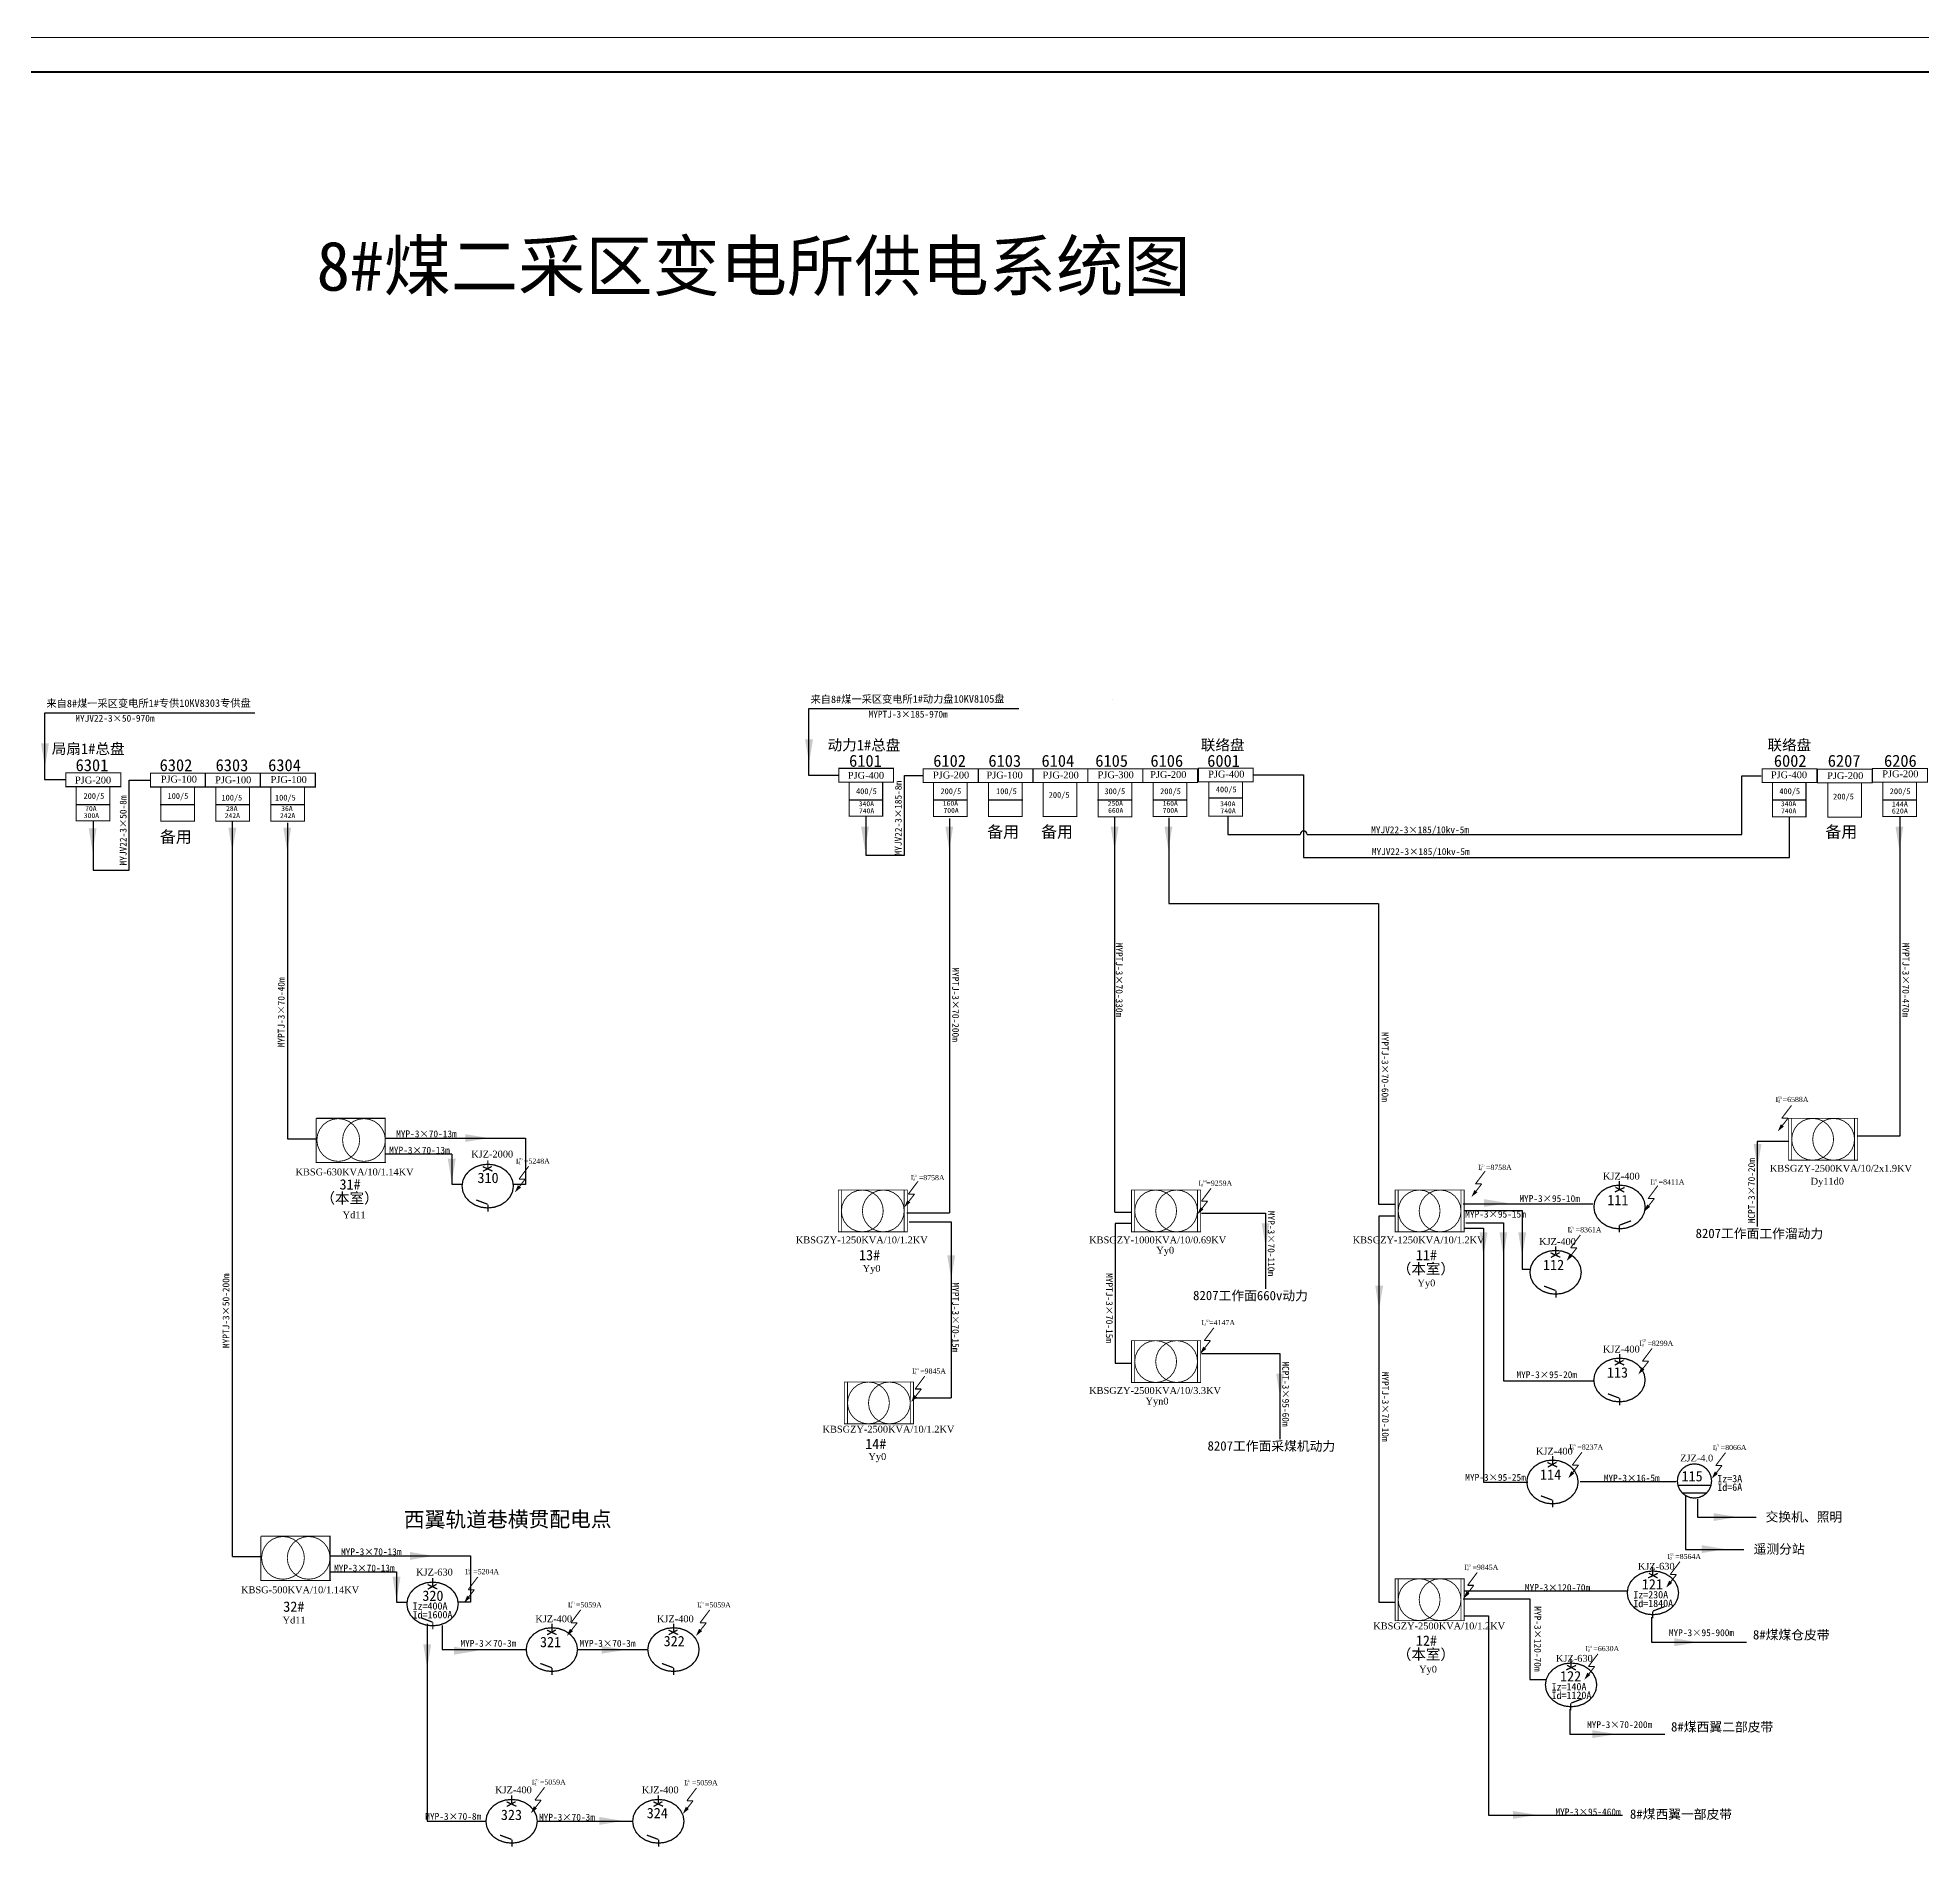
# Model space of a CAD drawing. Header units: millimetres. Extents: x 7398 to 12295, y -1725 to 5722.
# Drawn here: x 9822 to 11206, y -1018 to 311 of the extents above; entities that cross this region are included whole.
import ezdxf

# ---------------------------------------------------------------- set-up
doc = ezdxf.new("R2010")
doc.units = ezdxf.units.MM
doc.linetypes.add('ACAD_ISO03W100', pattern=[30, 12, -18])
doc.layers.add('机电设备', color=7, linetype='Continuous', lineweight=0)
doc.styles.get("Standard").update_dxf_attribs({"font": 'arial.ttf'})
doc.styles.add('Times New Roman', font='times.ttf')
doc.styles.add('宋体', font='')
doc.styles.get('宋体').set_extended_font_data('宋体')

# ---------------------------------------------------------------- blocks, each defined once
blk = doc.blocks.new('lr_block_317')
at = {"layer": '机电设备', "color": 7, "const_width": 0.0003}
for points in [[(0.49764, 0.11181), (0.51364, 0.11181), (0.51364, 0.10781), (0.49764, 0.10781), (0.49764, 0.11181)], [(0.50064, 0.10781), (0.50064, 0.09781), (0.51047, 0.09781), (0.51047, 0.10781)]]:
    blk.add_lwpolyline(points, dxfattribs=at)
blk = doc.blocks.new('lr_block_315')
at = {"layer": '机电设备', "color": 7, "const_width": 0.0003}
for points in [[(0.48156, 0.11181), (0.49756, 0.11181), (0.49756, 0.10781), (0.48156, 0.10781), (0.48156, 0.11181)], [(0.48457, 0.10781), (0.48457, 0.09781), (0.4944, 0.09781), (0.4944, 0.10781)]]:
    blk.add_lwpolyline(points, dxfattribs=at)
blk = doc.blocks.new('lr_block_313')
at = {"layer": '机电设备', "color": 7, "const_width": 0.0003}
for points in [[(0.46549, 0.11181), (0.48149, 0.11181), (0.48149, 0.10781), (0.46549, 0.10781), (0.46549, 0.11181)], [(0.4685, 0.10781), (0.4685, 0.09781), (0.47832, 0.09781), (0.47832, 0.10781)]]:
    blk.add_lwpolyline(points, dxfattribs=at)
blk = doc.blocks.new('lr_block_311')
at = {"layer": '机电设备', "color": 7, "const_width": 0.0003}
for points in [[(0.44079, 0.11191), (0.45679, 0.11191), (0.45679, 0.10791), (0.44079, 0.10791), (0.44079, 0.11191)], [(0.44379, 0.10791), (0.44379, 0.09791), (0.45362, 0.09791), (0.45362, 0.10791)]]:
    blk.add_lwpolyline(points, dxfattribs=at)
blk = doc.blocks.new('lr_block_499')
at = {"layer": '机电设备', "color": 7, "const_width": 0.0003}
for points in [[(0.71394, 0.11181), (0.72994, 0.11181), (0.72994, 0.10781), (0.71394, 0.10781), (0.71394, 0.11181)], [(0.71694, 0.10781), (0.71694, 0.09781), (0.72677, 0.09781), (0.72677, 0.10781)]]:
    blk.add_lwpolyline(points, dxfattribs=at)
blk = doc.blocks.new('lr_block_495')
at = {"layer": '机电设备', "color": 7, "const_width": 0.0003}
for points in [[(0.95563, 0.11168), (0.97163, 0.11168), (0.97163, 0.10768), (0.95563, 0.10768), (0.95563, 0.11168)], [(0.95864, 0.10768), (0.95864, 0.09768), (0.96846, 0.09768), (0.96846, 0.10768)]]:
    blk.add_lwpolyline(points, dxfattribs=at)
blk = doc.blocks.new('lr_block_293')
at = {"layer": '机电设备', "color": 7, "const_width": 0.0003}
for points in [[(0.97174, 0.11187), (0.98774, 0.11187), (0.98774, 0.10787), (0.97174, 0.10787), (0.97174, 0.11187)], [(0.97474, 0.10787), (0.97474, 0.09787), (0.98457, 0.09787), (0.98457, 0.10787)]]:
    blk.add_lwpolyline(points, dxfattribs=at)
blk = doc.blocks.new('lr_block_289')
at = {"layer": '机电设备', "color": 7, "const_width": 0.0003}
for points in [[(0.89104, 0.11174), (0.90704, 0.11174), (0.90704, 0.10774), (0.89104, 0.10774), (0.89104, 0.11174)], [(0.89405, 0.10774), (0.89405, 0.09774), (0.90387, 0.09774), (0.90387, 0.10774)]]:
    blk.add_lwpolyline(points, dxfattribs=at)
blk = doc.blocks.new('lr_block_287')
at = {"layer": '机电设备', "color": 7, "const_width": 0.0003}
for points in [[(0.85817, 0.11197), (0.87417, 0.11197), (0.87417, 0.10797), (0.85817, 0.10797), (0.85817, 0.11197)], [(0.86117, 0.10797), (0.86117, 0.09797), (0.871, 0.09797), (0.871, 0.10797)]]:
    blk.add_lwpolyline(points, dxfattribs=at)
blk = doc.blocks.new('lr_block_285')
at = {"layer": '机电设备', "color": 7, "const_width": 0.0003}
for points in [[(0.74602, 0.11181), (0.76202, 0.11181), (0.76202, 0.10781), (0.74602, 0.10781), (0.74602, 0.11181)], [(0.74902, 0.10781), (0.74902, 0.09781), (0.75885, 0.09781), (0.75885, 0.10781)]]:
    blk.add_lwpolyline(points, dxfattribs=at)
blk = doc.blocks.new('lr_block_283')
at = {"layer": '机电设备', "color": 7, "const_width": 0.0003}
for points in [[(0.73001, 0.11178), (0.74601, 0.11178), (0.74601, 0.10778), (0.73001, 0.10778), (0.73001, 0.11178)], [(0.73301, 0.10778), (0.73301, 0.09778), (0.74284, 0.09778), (0.74284, 0.10778)]]:
    blk.add_lwpolyline(points, dxfattribs=at)
blk = doc.blocks.new('lr_block_281')
at = {"layer": '机电设备', "color": 7, "const_width": 0.0003}
for points in [[(0.69799, 0.11181), (0.71399, 0.11181), (0.71399, 0.10781), (0.69799, 0.10781), (0.69799, 0.11181)], [(0.701, 0.10781), (0.701, 0.09781), (0.71083, 0.09781), (0.71083, 0.10781)]]:
    blk.add_lwpolyline(points, dxfattribs=at)
blk = doc.blocks.new('lr_block_279')
at = {"layer": '机电设备', "color": 7, "const_width": 0.0003}
for points in [[(0.68192, 0.11181), (0.69792, 0.11181), (0.69792, 0.10781), (0.68192, 0.10781), (0.68192, 0.11181)], [(0.68493, 0.10781), (0.68493, 0.09781), (0.69475, 0.09781), (0.69475, 0.10781)]]:
    blk.add_lwpolyline(points, dxfattribs=at)
blk = doc.blocks.new('lr_block_277')
at = {"layer": '机电设备', "color": 7, "const_width": 0.0003}
for points in [[(0.65722, 0.11191), (0.67322, 0.11191), (0.67322, 0.10791), (0.65722, 0.10791), (0.65722, 0.11191)], [(0.66022, 0.10791), (0.66022, 0.09791), (0.67005, 0.09791), (0.67005, 0.10791)]]:
    blk.add_lwpolyline(points, dxfattribs=at)
blk = doc.blocks.new('lr_block_405')
at = {"layer": '机电设备', "color": 7, "const_width": 0.00025}
for points in [[(0.59083, 0.05987), (0.59061, 0.06149), (0.58999, 0.06299), (0.589, 0.06429), (0.5877, 0.06528), (0.58619, 0.06591), (0.58458, 0.06612), (0.58296, 0.06591), (0.58145, 0.06528), (0.58016, 0.06429), (0.57916, 0.06299), (0.57854, 0.06149), (0.57833, 0.05987), (0.57854, 0.05825), (0.57916, 0.05674), (0.58016, 0.05545), (0.58145, 0.05446), (0.58296, 0.05383), (0.58458, 0.05362), (0.58619, 0.05383), (0.5877, 0.05446), (0.589, 0.05545), (0.58999, 0.05674), (0.59061, 0.05825), (0.59083, 0.05987)], [(0.59083, 0.05237), (0.59061, 0.05399), (0.58999, 0.05549), (0.589, 0.05679), (0.5877, 0.05778), (0.58619, 0.05841), (0.58458, 0.05862), (0.58296, 0.05841), (0.58145, 0.05778), (0.58016, 0.05679), (0.57916, 0.05549), (0.57854, 0.05399), (0.57833, 0.05237), (0.57854, 0.05075), (0.57916, 0.04924), (0.58016, 0.04795), (0.58145, 0.04696), (0.58296, 0.04633), (0.58458, 0.04612), (0.58619, 0.04633), (0.5877, 0.04696), (0.589, 0.04795), (0.58999, 0.04924), (0.59061, 0.05075), (0.59083, 0.05237)]]:
    blk.add_lwpolyline(points, dxfattribs=at)
blk = doc.blocks.new('lr_block_421')
at = {"layer": '机电设备', "color": 7, "const_width": 0.000375}
for points in [[(0.62925, 0.03911), (0.62899, 0.04076), (0.62824, 0.04231), (0.62705, 0.04363), (0.6255, 0.04464), (0.62369, 0.04528), (0.62175, 0.0455), (0.61981, 0.04528), (0.618, 0.04464), (0.61645, 0.04363), (0.61525, 0.04231), (0.6145, 0.04076), (0.61425, 0.03911), (0.6145, 0.03746), (0.61525, 0.03592), (0.61645, 0.0346), (0.618, 0.03358), (0.61981, 0.03294), (0.62175, 0.03272), (0.62369, 0.03294), (0.6255, 0.03358), (0.62705, 0.0346), (0.62824, 0.03592), (0.62899, 0.03746), (0.62925, 0.03911)], [(0.6203, 0.0448), (0.62314, 0.04349)], [(0.62291, 0.04485), (0.62036, 0.04344)], [(0.62178, 0.04668), (0.62178, 0.04441)], [(0.61837, 0.03507), (0.62172, 0.03381)], [(0.62183, 0.03372), (0.62183, 0.03168)]]:
    blk.add_lwpolyline(points, dxfattribs=at)
blk = doc.blocks.new('lr_block_633')
at = {"layer": '机电设备', "true_color": 0xff0000}
blk.add_hatch(color=1, dxfattribs=at).paths.add_polyline_path([(0.74068, 0.04769), (0.74157, 0.04701), (0.7398, 0.04562)], flags=17)
at = {"layer": '机电设备', "color": 1, "true_color": 0xff0000, "const_width": 0.0003}
for points in [[(0.7428, 0.04945), (0.74008, 0.04597)], [(0.7438, 0.0532), (0.74098, 0.04945)], [(0.74098, 0.04945), (0.7428, 0.04945)]]:
    blk.add_lwpolyline(points, dxfattribs=at)
blk = doc.blocks.new('lr_block_423')
at = {"layer": '机电设备', "color": 7, "const_width": 0.000375}
for points in [[(0.67264, 0.03911), (0.67239, 0.04076), (0.67164, 0.04231), (0.67044, 0.04363), (0.66889, 0.04464), (0.66708, 0.04528), (0.66514, 0.0455), (0.6632, 0.04528), (0.66139, 0.04464), (0.65984, 0.04363), (0.65865, 0.04231), (0.6579, 0.04076), (0.65764, 0.03911), (0.6579, 0.03746), (0.65865, 0.03592), (0.65984, 0.0346), (0.66139, 0.03358), (0.6632, 0.03294), (0.66514, 0.03272), (0.66708, 0.03294), (0.66889, 0.03358), (0.67044, 0.0346), (0.67164, 0.03592), (0.67239, 0.03746), (0.67264, 0.03911)], [(0.66369, 0.0448), (0.66653, 0.04349)], [(0.66631, 0.04485), (0.66375, 0.04344)], [(0.66517, 0.04668), (0.66517, 0.04441)], [(0.66176, 0.03507), (0.66511, 0.03381)], [(0.66523, 0.03372), (0.66523, 0.03168)]]:
    blk.add_lwpolyline(points, dxfattribs=at)
blk = doc.blocks.new('lr_block_409')
at = {"layer": '机电设备', "color": 7, "const_width": 0.00025}
for points in [[(1.00265, 0.04477), (1.00265, 0.03254), (0.98248, 0.03254), (0.98248, 0.04477), (1.00265, 0.04477)], [(0.98248, 0.04477), (0.98248, 0.03254)], [(1.00265, 0.04477), (0.98248, 0.04477)], [(0.99562, 0.03866), (0.99541, 0.04024), (0.9948, 0.04171), (0.99383, 0.04298), (0.99256, 0.04395), (0.99109, 0.04456), (0.98951, 0.04477), (0.98792, 0.04456), (0.98645, 0.04395), (0.98518, 0.04298), (0.98421, 0.04171), (0.9836, 0.04024), (0.98339, 0.03866), (0.9836, 0.03707), (0.98421, 0.0356), (0.98518, 0.03433), (0.98645, 0.03336), (0.98792, 0.03275), (0.98951, 0.03254), (0.99109, 0.03275), (0.99256, 0.03336), (0.99383, 0.03433), (0.9948, 0.0356), (0.99541, 0.03707), (0.99562, 0.03866)], [(0.98339, 0.04477), (0.98339, 0.03254)], [(1.00174, 0.03866), (1.00153, 0.04024), (1.00092, 0.04171), (0.99994, 0.04298), (0.99868, 0.04395), (0.9972, 0.04456), (0.99562, 0.04477), (0.99404, 0.04456), (0.99256, 0.04395), (0.9913, 0.04298), (0.99032, 0.04171), (0.98971, 0.04024), (0.98951, 0.03866), (0.98971, 0.03707), (0.99032, 0.0356), (0.9913, 0.03433), (0.99256, 0.03336), (0.99404, 0.03275), (0.99562, 0.03254), (0.9972, 0.03275), (0.99868, 0.03336), (0.99994, 0.03433), (1.00092, 0.0356), (1.00153, 0.03707), (1.00174, 0.03866)], [(1.00174, 0.04477), (1.00174, 0.03254)], [(1.00265, 0.04477), (1.00265, 0.03254)], [(1.00265, 0.03254), (0.98248, 0.03254)]]:
    blk.add_lwpolyline(points, dxfattribs=at)
blk = doc.blocks.new('lr_block_453')
at = {"layer": '机电设备', "color": 7, "const_width": 0.000375}
for points in [[(0.87872, 0.01326), (0.87855, 0.01455), (0.87805, 0.01576), (0.87726, 0.01679), (0.87622, 0.01759), (0.87502, 0.01809), (0.87372, 0.01826), (0.87243, 0.01809), (0.87122, 0.01759), (0.87019, 0.01679), (0.86939, 0.01576), (0.86889, 0.01455), (0.86872, 0.01326), (0.86889, 0.01196), (0.86939, 0.01076), (0.87019, 0.00972), (0.87122, 0.00893), (0.87243, 0.00843), (0.87372, 0.00826), (0.87502, 0.00843), (0.87622, 0.00893), (0.87726, 0.00972), (0.87805, 0.01076), (0.87855, 0.01196), (0.87872, 0.01326)], [(0.86889, 0.01196), (0.87855, 0.01196)], [(0.87019, 0.00972), (0.87726, 0.00972)]]:
    blk.add_lwpolyline(points, dxfattribs=at)
blk = doc.blocks.new('lr_block_427')
at = {"layer": '机电设备', "color": 7, "const_width": 0.000375}
for points in [[(0.64771, 0.01705), (0.64771, 0.01478)], [(0.65518, 0.00948), (0.65492, 0.01113), (0.65417, 0.01267), (0.65298, 0.014), (0.65143, 0.01501), (0.64962, 0.01565), (0.64768, 0.01587), (0.64574, 0.01565), (0.64393, 0.01501), (0.64238, 0.014), (0.64118, 0.01267), (0.64043, 0.01113), (0.64018, 0.00948), (0.64043, 0.00783), (0.64118, 0.00628), (0.64238, 0.00496), (0.64393, 0.00395), (0.64574, 0.00331), (0.64768, 0.00309), (0.64962, 0.00331), (0.65143, 0.00395), (0.65298, 0.00496), (0.65417, 0.00628), (0.65492, 0.00783), (0.65518, 0.00948)], [(0.64623, 0.01516), (0.64907, 0.01386)], [(0.64884, 0.01521), (0.64629, 0.01381)], [(0.6443, 0.00544), (0.64765, 0.00418)], [(0.64776, 0.00408), (0.64776, 0.00205)]]:
    blk.add_lwpolyline(points, dxfattribs=at)
blk = doc.blocks.new('lr_block_425')
at = {"layer": '机电设备', "color": 7, "const_width": 0.000375}
for points in [[(0.60484, 0.01705), (0.60484, 0.01478)], [(0.61232, 0.00948), (0.61206, 0.01113), (0.61131, 0.01267), (0.61012, 0.014), (0.60857, 0.01501), (0.60676, 0.01565), (0.60482, 0.01587), (0.60288, 0.01565), (0.60107, 0.01501), (0.59951, 0.014), (0.59832, 0.01267), (0.59757, 0.01113), (0.59732, 0.00948), (0.59757, 0.00783), (0.59832, 0.00628), (0.59951, 0.00496), (0.60107, 0.00395), (0.60288, 0.00331), (0.60482, 0.00309), (0.60676, 0.00331), (0.60857, 0.00395), (0.61012, 0.00496), (0.61131, 0.00628), (0.61206, 0.00783), (0.61232, 0.00948)], [(0.60337, 0.01516), (0.60621, 0.01386)], [(0.60598, 0.01521), (0.60342, 0.01381)], [(0.60144, 0.00544), (0.60479, 0.00418)], [(0.6049, 0.00408), (0.6049, 0.00205)]]:
    blk.add_lwpolyline(points, dxfattribs=at)
blk = doc.blocks.new('lr_block_801')
at = {"layer": '机电设备', "true_color": 0xff0000}
blk.add_hatch(color=1, dxfattribs=at).paths.add_polyline_path([(-0.33389, 0.3298), (-0.333, 0.32912), (-0.33476, 0.32773)], flags=17)
at = {"layer": '机电设备', "color": 1, "true_color": 0xff0000, "const_width": 0.0003}
for points in [[(-0.33176, 0.33157), (-0.33449, 0.32808)], [(-0.33076, 0.33531), (-0.33359, 0.33157)], [(-0.33359, 0.33157), (-0.33176, 0.33157)]]:
    blk.add_lwpolyline(points, dxfattribs=at)

msp = doc.modelspace()

# ---------------------------------------------------------------- hatches: boundary and pattern name
for points in [[(9827.8, -224.8), (9824.9, -207.5), (9830.7, -207.5)], [(10388.9, -221.8), (10386, -204.4), (10391.8, -204.4)], [(9862.8, -287), (9859.9, -269.7), (9865.7, -269.7)], [(9965.4, -286.7), (9962.5, -269.3), (9968.3, -269.3)], [(10005.7, -286.7), (10002.8, -269.3), (10008.6, -269.3)], [(10430, -285.9), (10427.1, -268.5), (10432.9, -268.5)], [(10491.9, -285.9), (10489, -268.5), (10494.8, -268.5)], [(10613.3, -285.9), (10610.4, -268.5), (10616.2, -268.5)], [(10652.8, -285.9), (10649.9, -268.5), (10655.7, -268.5)], [(11189.6, -285.9), (11186.7, -268.5), (11192.5, -268.5)], [(10153.8, -497.3), (10136.4, -500.2), (10136.4, -494.4)], [(11085.4, -519), (11088.3, -501.6), (11082.5, -501.6)], [(10126.5, -529.9), (10123.6, -512.5), (10129.4, -512.5)], [(10901.9, -545), (10884.5, -542.1), (10884.5, -547.9)], [(10724.2, -577.1), (10727, -559.8), (10721.3, -559.8)], [(10884.2, -583.8), (10887.1, -566.5), (10881.3, -566.5)], [(10898.8, -583.8), (10901.7, -566.5), (10895.9, -566.5)], [(10912.6, -583.8), (10915.5, -566.5), (10909.7, -566.5)], [(10493.3, -600.8), (10496.2, -583.4), (10490.4, -583.4)], [(10807.5, -623.1), (10810.4, -605.7), (10804.7, -605.7)], [(10734.8, -687.6), (10737.7, -670.3), (10731.9, -670.3)], [(11070.7, -775.6), (11053.3, -772.8), (11053.3, -778.5)], [(10113.3, -804.2), (10095.9, -807.1), (10095.9, -801.3)], [(11061.8, -799.2), (11044.4, -796.3), (11044.4, -802.1)], [(10086, -836.8), (10083.1, -819.4), (10088.9, -819.4)], [(10108.5, -886.4), (10105.6, -869), (10111.4, -869)], [(10145.6, -873.8), (10128.2, -876.7), (10128.2, -870.9)], [(10253.9, -873.2), (10236.6, -876), (10236.6, -870.3)], [(11041.5, -867.6), (11024.2, -864.7), (11024.2, -870.5)], [(10981.4, -935.1), (10964.1, -932.2), (10964.1, -938)], [(10252.4, -998.8), (10235, -1001.7), (10235, -995.9)], [(10923.3, -994.4), (10905.9, -991.5), (10905.9, -997.3)]]:
    msp.add_hatch(color=256).paths.add_polyline_path(points, flags=17)

# ---------------------------------------------------------------- linework, layer by layer
at = {"linetype": 'Continuous', "lineweight": 20}
msp.add_line((9179.9, 310.9), (11594.1, 310.9), dxfattribs=at)
at = {"linetype": 'Continuous', "lineweight": 70}
msp.add_line((9242.8, 285.7), (11569, 285.7), dxfattribs=at)
at = {"linetype": 'Continuous'}
for p, q in [((10611.8, -175.5), (10611.8, -175.5)), ((10611.8, -175.5), (10611.8, -175.5)), ((9981.9, -185.2), (9827.4, -185.2)), ((9827.4, -185.2), (9827.4, -233.9)), ((10543, -182.1), (10388.5, -182.1)), ((10388.5, -182.1), (10388.5, -230.8)), ((9827.4, -233.9), (9843.2, -233.9)), ((10388.5, -230.8), (10410.2, -230.8)), ((10715.6, -230.6), (10752.1, -230.6)), ((10752.1, -230.6), (10752.1, -291.3)), ((11073.8, -274.3), (11073.8, -231.2)), ((11073.8, -231.2), (11084.5, -231.2)), ((11084.5, -231.2), (11088, -231.2)), ((10696.4, -261.1), (10696.4, -274.3)), ((11108.9, -291.3), (11108.9, -261.3)), ((9965.3, -265), (9965.3, -804.7)), ((10005.8, -265.8), (10005.9, -497.8)), ((10696.4, -274.3), (10749.6, -274.3)), ((10696.4, -274.3), (10749.6, -274.3)), ((10754.6, -274.3), (11073.8, -274.3)), ((10752.1, -291.3), (11108.9, -291.3))]:
    msp.add_line(p, q, dxfattribs=at)
for p, q in [((10418.2, -248.8), (10443, -248.8)), ((10480.1, -248.8), (10505, -248.8)), ((10520.9, -248.8), (10545.8, -248.8)), ((10600.6, -248.8), (10625.4, -248.8)), ((10641.5, -248.8), (10666.3, -248.8)), ((10682.4, -247.4), (10707.2, -247.4)), ((11096.2, -248.8), (11121, -248.8)), ((11177.2, -248.8), (11202.1, -248.8)), ((9850.8, -252.2), (9875.7, -252.2)), ((9912.5, -252.2), (9937.4, -252.2)), ((9953.4, -252.2), (9978.2, -252.2)), ((9993.9, -252.2), (10018.7, -252.2)), ((10807.1, -325.1), (10807.1, -427.5)), ((10807.1, -325.1), (10807.1, -546)), ((10005.9, -497.8), (10026.6, -497.8)), ((10077.3, -497.3), (10180.7, -497.3)), ((10180.7, -497.3), (10180.7, -531.3)), ((10077.3, -508.9), (10126.5, -508.9)), ((10126.5, -509), (10126.5, -531.2)), ((10126.5, -531.2), (10134.7, -531.2)), ((10180.7, -531.3), (10171.7, -531.3)), ((10819.2, -546), (10807.3, -546)), ((10869.3, -545.5), (10964.4, -545.5)), ((10870.4, -550.5), (10912.6, -550.5)), ((10912.6, -550.5), (10912.6, -593.5)), ((10807.3, -554.6), (10807.4, -838.5)), ((10819.2, -554.6), (10807.3, -554.6)), ((10807.4, -554.6), (10807.4, -838.5)), ((10869.7, -563.4), (10884.1, -563.4)), ((10871.1, -559.5), (10898.8, -559.5)), ((10884.1, -563.4), (10884.1, -750)), ((10898.8, -559.5), (10898.8, -675.5)), ((10912.6, -593.5), (10918, -593.5)), ((10898.8, -675.5), (10964.7, -675.5)), ((10884.1, -750), (10916.7, -750)), ((10955.2, -749.5), (11025.6, -749.5)), ((11032.5, -759.5), (11032.6, -799.4)), ((11041.4, -762.6), (11041.4, -775.8)), ((11041.4, -775.8), (11084.3, -775.8)), ((11032.6, -799.4), (11075.4, -799.4)), ((9965.4, -804.7), (9986, -804.7)), ((10036.8, -804.2), (10140.2, -804.2)), ((10036.8, -815.8), (10086, -815.8)), ((10086, -815.9), (10086, -838.2)), ((10140.2, -804.2), (10140.2, -838.2)), ((10869.8, -829.9), (10929.7, -829.8)), ((10086, -838.2), (10094.1, -838.2)), ((10140.2, -838.2), (10131.2, -838.2)), ((10819, -838.5), (10807.5, -838.5)), ((10869.2, -835.7), (10918.3, -835.7)), ((10918.3, -835.7), (10918.3, -894.9)), ((10870.4, -848.1), (10887.8, -848.1)), ((10887.8, -848.1), (10887.8, -994.7)), ((11007.6, -849.2), (11007.6, -867.5)), ((11007.6, -867.5), (11077.3, -867.5)), ((10918.2, -894.9), (10929.7, -894.9)), ((10947.5, -916.7), (10947.5, -935)), ((10947.5, -935), (11017.3, -935)), ((10887.8, -994.7), (10986.2, -994.7))]:
    msp.add_line(p, q)
at = {"lineweight": -3}
for p, q in [((10492.1, -262.6), (10492.1, -552.2)), ((10613.3, -261), (10613.3, -551.8)), ((10653.1, -262.2), (10653.1, -325.1)), ((10653.1, -325.1), (10806.8, -325.1)), ((10460.8, -552.2), (10492.1, -552.2)), ((10613.4, -551.8), (10625.3, -551.8)), ((10677.1, -552.4), (10724, -552.4)), ((10724, -552.4), (10724, -607.9)), ((10493.5, -559.1), (10462.4, -559.1)), ((10493.2, -559.1), (10493.2, -688)), ((10625.3, -560.1), (10613.7, -560.1)), ((10613.7, -560.1), (10613.7, -662.5)), ((10613.7, -662.5), (10625.3, -662.5)), ((10677, -655.5), (10734.7, -655.5)), ((10734.7, -655.5), (10734.7, -718.4)), ((10465.2, -688), (10493.2, -688))]:
    msp.add_line(p, q, dxfattribs=at)
at = {"color": 7}
for p, q in [((11189.8, -261), (11189.8, -495.9)), ((11189.8, -495.9), (11158.5, -495.9)), ((11108.2, -499.7), (11085.2, -499.7)), ((11085.2, -499.7), (11085.2, -562.2)), ((10929.7, -829.8), (10989.9, -829.8))]:
    msp.add_line(p, q, dxfattribs=at)
at = {"linetype": 'Continuous', "flags": 128}
for points in [[(9863.1, -264.4), (9863.1, -267.9), (9863.1, -300.6), (9889.7, -300.6), (9889.7, -234.5), (9901.8, -234.5), (9905.3, -234.5)], [(10430.6, -260.9), (10430.6, -264.4), (10430.6, -289.5), (10458.9, -289.5), (10458.9, -231), (10469.2, -231), (10472.8, -231)], [(10108.5, -854.1), (10108.5, -910.1), (10108.5, -999), (10147.8, -999), (10151.6, -999)], [(10119.6, -855.4), (10119.6, -858.5), (10119.6, -873), (10181.4, -873), (10181.4, -873)], [(10218.8, -873), (10222.6, -873), (10270.4, -873), (10270.8, -873)], [(10189.3, -999), (10193.1, -999), (10255.6, -999), (10259.4, -999)]]:
    msp.add_lwpolyline(points, dxfattribs=at)
at = {"linetype": 'Continuous'}
msp.add_arc((10752.1, -274.3), 2.51, 0, 180, dxfattribs=at)
at = {"layer": '机电设备', "color": 7, "const_width": 0.754}
for points in [[(10027, -515.6), (10027, -482.8)], [(10027, -482.8), (10078.1, -482.8)], [(10077.7, -515.3), (10077.7, -482.8)], [(10027, -515.3), (10078.3, -515.3)], [(9986.4, -822.5), (9986.4, -789.7)], [(9986.4, -789.7), (10037.5, -789.7)], [(10037.1, -822.2), (10037.1, -789.7)], [(9986.4, -822.2), (10037.8, -822.2)]]:
    msp.add_lwpolyline(points, dxfattribs=at)

# ---------------------------------------------------------------- block references
at = {"layer": '机电设备', "color": 7, "xscale": 2514.077429430967, "yscale": 2514.077429430414, "zscale": 2514.077429430664}
for name, p in [('lr_block_311', (8735, -510.5)), ('lr_block_313', (8735, -510.5)), ('lr_block_315', (8735, -510.5)), ('lr_block_317', (8735, -510.5)), ('lr_block_277', (8758.4, -507.1)), ('lr_block_279', (8758.4, -507.1)), ('lr_block_281', (8758.4, -507.1)), ('lr_block_499', (8758.4, -507.1)), ('lr_block_283', (8758.4, -507.1)), ('lr_block_285', (8758.4, -507.1)), ('lr_block_287', (8517.4, -507.1)), ('lr_block_289', (8848.6, -507.1)), ('lr_block_495', (8726.9, -507.1)), ('lr_block_293', (8726.9, -507.1)), ('lr_block_409', (8638.2, -595.4)), ('lr_block_421', (8589.8, -630.9)), ('lr_block_423', (9264.9, -694.2)), ('lr_block_423', (9311.8, -773.3)), ('lr_block_423', (9262.6, -848.2)), ('lr_block_421', (8549.3, -937.8)), ('lr_block_421', (8636.9, -971.3)), ('lr_block_423', (8617.1, -971.3)), ('lr_block_425', (8649.9, -1022.9)), ('lr_block_427', (8649.9, -1022.9))]:
    msp.add_blockref(name, p, dxfattribs=at)
at = {"layer": '机电设备', "color": 7, "yscale": 2514.077429430414, "zscale": 2514.077429430664}
for name, p, xscale, rotation in [('lr_block_405', (10193.7, -1968.4), 2514.077429430414, 90), ('lr_block_409', (12931.1, -647.8), -2514.077429430216, 0.0045518845044423), ('lr_block_409', (13146.5, -647.8), -2514.077429430216, 0.0045518845044423), ('lr_block_409', (13340, -647.8), -2514.077429430216, 0.0045518845044423), ('lr_block_423', (12656.3, -646.1), -2514.077429430216, 0.0045518845044423), ('lr_block_409', (13146.5, -758.4), -2514.077429430216, 0.0045518845044423), ('lr_block_409', (12935.6, -788.8), -2514.077429430216, 0.0045518845044423), ('lr_block_453', (13235.7, -782.3), -2514.077429430216, 0.0045518845044423), ('lr_block_405', (10153.1, -2275.3), 2514.077429430414, 90), ('lr_block_423', (12680.8, -929.5), -2514.077429430216, 0.0045518845044423), ('lr_block_409', (13340, -933.3), -2514.077429430216, 0.0045518845044423), ('lr_block_423', (12620.7, -997.1), -2514.077429430216, 0.0045518845044423)]:
    msp.add_blockref(name, p, dxfattribs=dict(at, xscale=xscale, rotation=rotation))
at = {"layer": '机电设备', "color": 1, "true_color": 0xff0000, "xscale": 2514.077429430967, "yscale": 2514.077429430414, "zscale": 2514.077429430664}
for name, p in [('lr_block_801', (11941.9, -1316.3)), ('lr_block_633', (8313, -651.8)), ('lr_block_633', (9015.4, -655.3)), ('lr_block_633', (8598.9, -662.8)), ('lr_block_633', (8814.2, -667.9)), ('lr_block_633', (9142.2, -666)), ('lr_block_633', (9085.3, -702.2)), ('lr_block_633', (8816.2, -770.4)), ('lr_block_633', (9138, -785.5)), ('lr_block_633', (8603.9, -805.9)), ('lr_block_633', (9086.5, -861.8)), ('lr_block_633', (9191.9, -862.1)), ('lr_block_633', (9009.6, -950.1)), ('lr_block_633', (9158.4, -942.2)), ('lr_block_633', (8275.7, -953.3)), ('lr_block_633', (8351.2, -977.6)), ('lr_block_633', (8446, -977.6)), ('lr_block_633', (9098.3, -1009.8)), ('lr_block_633', (8324.7, -1107.9)), ('lr_block_633', (8436.3, -1108.3))]:
    msp.add_blockref(name, p, dxfattribs=at)

# ---------------------------------------------------------------- texts
at = {"style": '宋体'}
for s, height, rotation, p in [('来自8#煤一采区变电所1#专供10KV8303专供盘', 5.502, 0.1508, (9828.9, -180.9)), ('来自8#煤一采区变电所1#动力盘10KV8105盘', 5.502, 0.1508, (10390, -177.8)), ('局扇1#总盘', 7.84, 359.8672, (9832.8, -215.2)), ('动力1#总盘', 7.84, 359.8672, (10402.5, -212.5)), ('联络盘', 7.84, 359.8672, (10676.6, -212.5)), ('联络盘', 7.84, 359.8672, (11092.7, -212.5)), ('200/5', 4.28, 0.0648, (9856.1, -248.2)), ('100/5', 4.28, 0.0648, (9917.8, -248.2)), ('100/5', 4.28, 0.0648, (9957.4, -249.4)), ('100/5', 4.28, 0.0648, (9996.7, -249.4)), ('400/5', 4.28, 0.0648, (10423.4, -244.7)), ('200/5', 4.28, 0.0648, (10485.4, -244.7)), ('100/5', 4.28, 0.0648, (10526.2, -244.7)), ('200/5', 4.28, 0.0648, (10564.9, -247.4)), ('300/5', 4.28, 0.0648, (10605.8, -244.7)), ('200/5', 4.28, 0.0648, (10646.7, -244.7)), ('400/5', 4.28, 0.0648, (10687.6, -243.4)), ('400/5', 4.28, 0.0648, (11101.4, -244.7)), ('200/5', 4.28, 0.0648, (11140.9, -248.6)), ('200/5', 4.28, 0.0648, (11182.5, -244.7)), (' 300A', 3.58, 0.4893, (9853.5, -262.3)), (' 70A', 3.58, 0.4893, (9854.5, -257.1)), (' 242A', 3.58, 0.4893, (9957, -262.3)), (' 28A', 3.58, 0.4893, (9958, -257.1)), (' 242A', 3.58, 0.4893, (9997.6, -262.3)), (' 36A', 3.58, 0.4893, (9998.5, -257.1)), (' 340A', 3.58, 0.4893, (10422.6, -253.6)), (' 740A', 3.58, 0.4893, (10422.8, -258.8)), (' 160A', 3.58, 0.4893, (10484.3, -253.3)), (' 700A', 3.58, 0.4893, (10484.8, -258.5)), (' 250A', 3.58, 0.4893, (10605.4, -253.3)), (' 660A', 3.58, 0.4893, (10605.7, -258.5)), (' 160A', 3.58, 0.4893, (10645.7, -253.3)), (' 700A', 3.58, 0.4893, (10645.8, -258.5)), (' 340A', 3.58, 0.4893, (10688, -253.6)), (' 740A', 3.58, 0.4893, (10688.2, -258.8)), (' 340A', 3.58, 0.4893, (11099.8, -253.6)), (' 740A', 3.58, 0.4893, (11099.9, -258.8)), (' 144A', 3.76, 0.4893, (11181.1, -253.9)), (' 620A', 3.76, 0.4893, (11181.1, -259)), ('备用', 8.57, 359.8672, (9912.2, -280.3)), ('备用', 8.57, 359.8672, (10519.7, -276.6)), ('备用', 8.57, 359.8672, (10559.3, -276.6)), ('备用', 8.57, 359.8672, (11135.2, -276.6)), ('310', 7.6, 359.8672, (10145.4, -530.3)), ('（本室）', 7.8, 359.8672, (10030.2, -545.2)), ('31# ', 7.6, 359.8672, (10044.1, -535.1)), ('111', 7.6, 359.8672, (10975.1, -546.6)), ('8207工作面工作溜动力', 6.876, 359.8672, (11039.9, -570.7)), ('13# ', 7.6, 359.8672, (10425.6, -587)), ('11# ', 7.6, 359.8672, (10834.5, -587)), ('（本室）', 7.8, 359.8672, (10820.6, -597.1)), ('112', 7.6, 359.8672, (10927.9, -594.2)), ('8207工作面660v动力', 6.876, 359.8672, (10670.9, -616.3)), ('113', 7.6, 359.8672, (10974.8, -673.2)), ('14# ', 7.6, 359.8672, (10430.1, -725.7)), ('8207工作面采煤机动力', 6.876, 359.8672, (10681.5, -726.8)), ('114', 7.6, 359.8672, (10925.7, -748.2)), ('115', 7.6, 359.8672, (11029.6, -749.4)), (' Iz=3A ', 5.38, 0.4893, (11052.2, -750.2)), (' Id=6A ', 5.38, 0.4893, (11052.2, -756.5)), ('西翼轨道巷横贯配电点 ', 11.179, 0.161, (10091.4, -783.1)), ('交换机、照明  ', 6.88, 359.8672, (11091.3, -778.9)), ('遥测分站  ', 6.88, 359.8672, (11082.5, -802.5)), ('320', 7.6, 359.8672, (10104.9, -837.2)), (' Iz=230A', 5.38, 0.4893, (10990.5, -835.5)), ('121', 7.6, 359.8672, (11000.4, -828.8)), ('32# ', 7.6, 359.8672, (10002.8, -845.2)), (' Iz=400A', 5.38, 0.4893, (10094.1, -843.8)), (' Id=1840A', 5.38, 0.4893, (10990.5, -841.9)), (' Id=1600A', 5.38, 0.4893, (10094.1, -850.2)), ('8#煤煤仓皮带 ', 6.88, 359.8672, (11082, -865.5)), ('321', 7.6, 359.8672, (10191.3, -871.2)), ('322', 7.6, 359.8672, (10282.1, -870.5)), ('（本室）', 7.8, 359.8672, (10820.6, -880.3)), ('12# ', 7.6, 359.8672, (10834.5, -870.2)), (' Iz=140A', 5.38, 0.4893, (10930.5, -903.1)), ('122', 7.6, 359.8672, (10940.4, -896.3)), (' Id=1120A', 5.38, 0.4893, (10930.5, -909.4)), ('8#煤西翼二部皮带', 6.88, 359.8672, (11021.9, -933.1)), ('323', 7.6, 359.8672, (10162.6, -998.1)), ('324', 7.6, 359.8672, (10269.7, -996.8)), ('8#煤西翼一部皮带  ', 6.876, 359.8672, (10991.7, -997.2))]:
    msp.add_text(s, height=height, rotation=rotation, dxfattribs=at).set_placement(p)
at = {"color": 7}
for s, height, style, p in [('MYJV22-3×50-970m', 5.028, '宋体', (9850.1, -191.5)), ('MYPTJ-3×185-970m', 5.028, '宋体', (10432.6, -188.5)), ('PJG-200', 5.03, 'Times New Roman', (9849.8, -236.9)), ('PJG-100', 5.03, 'Times New Roman', (9912.8, -236.2)), ('PJG-100', 5.03, 'Times New Roman', (9952.7, -236.7)), ('PJG-100', 5.03, 'Times New Roman', (9993.5, -236.5)), ('PJG-400', 5.03, 'Times New Roman', (10417.4, -233.4)), ('PJG-200', 5.03, 'Times New Roman', (10479.9, -233.2)), ('PJG-100', 5.03, 'Times New Roman', (10519.2, -233.2)), ('PJG-200', 5.03, 'Times New Roman', (10560.4, -233.2)), ('PJG-300', 5.03, 'Times New Roman', (10600.8, -233)), ('PJG-200', 5.03, 'Times New Roman', (10639.4, -232.8)), ('PJG-400', 5.03, 'Times New Roman', (10682, -232.5)), ('PJG-400', 5.03, 'Times New Roman', (11095.2, -233)), ('PJG-200', 5.03, 'Times New Roman', (11136.5, -233.6)), ('PJG-200', 5.03, 'Times New Roman', (11177, -232.3)), ('MYJV22-3×185/10kv-5m', 5.028, '宋体', (10801.7, -273.4)), ('MYJV22-3×185/10kv-5m', 5.028, '宋体', (10802.2, -289.4)), ('I', 3.77, 'Times New Roman', (11098.6, -470.8)), ('d', 1.89, 'Times New Roman', (11100.4, -471.2)), ('(2)', 1.51, 'Times New Roman', (11100.6, -468.1)), ('=6588A', 3.77, 'Times New Roman', (11103.9, -470.8)), ('MYP-3×70-13m', 5.028, '宋体', (10085.7, -496.7)), ('MYP-3×70-13m', 5.028, '宋体', (10080.6, -508.7)), ('KJZ-2000', 5.03, 'Times New Roman', (10140.8, -511.6)), ('(2)', 1.51, 'Times New Roman', (10175.7, -513.5)), ('KBSG-630KVA/10/1.14KV', 5.028, 'Times New Roman', (10011.8, -524.7)), ('(2)', 1.51, 'Times New Roman', (10465.6, -525.6)), ('(2)', 1.51, 'Times New Roman', (10882.1, -518.1)), ('KJZ-400', 5.03, 'Times New Roman', (10971.9, -527.8)), ('KBSGZY-2500KVA/10/2x1.9KV', 5.028, 'Times New Roman', (11094.4, -522)), ('(2)', 1.51, 'Times New Roman', (10678.3, -529.6)), ('MYP-3×95-10m', 5.028, '宋体', (10910.5, -544.2)), ('(2)', 1.51, 'Times New Roman', (11008.9, -528.8)), ('Dy11d0', 5.03, 'Times New Roman', (11124.4, -531.5)), ('Yd11', 5.03, 'Times New Roman', (10046.4, -556.2)), ('MYP-3×95-15m', 5.028, '宋体', (10870.8, -555.7)), ('(2)', 1.51, 'Times New Roman', (10948, -563.9)), ('KBSGZY-1250KVA/10/1.2KV', 5.028, 'Times New Roman', (10379.2, -574.6)), ('KBSGZY-1000KVA/10/0.69KV', 5.028, 'Times New Roman', (10594.6, -574.6)), ('Yy0', 5.03, 'Times New Roman', (10643.9, -582.2)), ('KBSGZY-1250KVA/10/1.2KV', 5.028, 'Times New Roman', (10788.1, -574.6)), ('KJZ-400', 5.03, 'Times New Roman', (10925, -575.8)), ('Yy0', 5.03, 'Times New Roman', (10428.3, -595.5)), ('Yy0', 5.03, 'Times New Roman', (10835.7, -606.2)), ('(2)', 1.51, 'Times New Roman', (10680.3, -632.1)), ('KJZ-400', 5.03, 'Times New Roman', (10971.9, -654.8)), ('(2)', 1.51, 'Times New Roman', (11001, -646.5)), ('(2)', 1.51, 'Times New Roman', (10466.6, -667.6)), ('MYP-3×95-20m', 5.028, '宋体', (10908.4, -673.6)), ('KBSGZY-2500KVA/10/3.3KV', 5.028, 'Times New Roman', (10594.6, -685.2)), ('Yyn0', 5.03, 'Times New Roman', (10636, -693)), ('KBSGZY-2500KVA/10/1.2KV', 5.028, 'Times New Roman', (10398.8, -713.6)), ('Yy0', 5.03, 'Times New Roman', (10432.5, -733.7)), ('KJZ-400', 5.03, 'Times New Roman', (10922.7, -729.8)), ('(2)', 1.51, 'Times New Roman', (10949.2, -723.5)), ('ZJZ-4.0', 5.03, 'Times New Roman', (11028.6, -734.8)), ('(2)', 1.51, 'Times New Roman', (11054.6, -723.8)), ('MYP-3×95-25m', 5.028, '宋体', (10870.8, -749)), ('MYP-3×16-5m', 5.028, '宋体', (10972.5, -749.5)), ('MYP-3×70-13m', 5.028, '宋体', (10045.2, -803.6)), ('(2)', 1.51, 'Times New Roman', (11021.1, -803.9)), ('MYP-3×70-13m', 5.028, '宋体', (10040.1, -815.6)), ('KJZ-630', 5.03, 'Times New Roman', (10100.3, -818.6)), ('(2)', 1.51, 'Times New Roman', (10138.4, -815)), ('(2)', 1.51, 'Times New Roman', (10872.2, -811.8)), ('KJZ-630', 5.03, 'Times New Roman', (10997.5, -814.3)), ('KBSG-500KVA/10/1.14KV', 5.028, 'Times New Roman', (9971.8, -831.6)), ('MYP-3×120-70m', 5.028, '宋体', (10914.6, -829.9)), ('(2)', 1.51, 'Times New Roman', (10213.9, -839.3)), ('(2)', 1.51, 'Times New Roman', (10308.6, -839.3)), ('Yd11', 5.03, 'Times New Roman', (10002.3, -853.8)), ('KJZ-400', 5.03, 'Times New Roman', (10187.9, -852.9)), ('KJZ-400', 5.03, 'Times New Roman', (10277.2, -852.9)), ('KBSGZY-2500KVA/10/1.2KV', 5.028, 'Times New Roman', (10803.2, -858.1)), ('MYP-3×70-3m', 5.028, '宋体', (10132.9, -870.9)), ('MYP-3×70-3m', 5.028, '宋体', (10220.4, -870.9)), ('(2)', 1.51, 'Times New Roman', (10961, -871.5)), ('MYP-3×95-900m', 5.028, '宋体', (11020.3, -863.1)), ('Yy0', 5.03, 'Times New Roman', (10836.9, -889.9)), ('KJZ-630', 5.03, 'Times New Roman', (10937.4, -881.9)), ('MYP-3×70-200m', 5.028, '宋体', (10960.2, -930.6)), ('(2)', 1.51, 'Times New Roman', (10187.4, -969.6)), ('(2)', 1.51, 'Times New Roman', (10299, -970)), ('KJZ-400', 5.03, 'Times New Roman', (10158.3, -978.5)), ('KJZ-400', 5.03, 'Times New Roman', (10266.1, -978.5)), ('MYP-3×70-8m', 5.028, '宋体', (10107.1, -998)), ('MYP-3×70-3m', 5.028, '宋体', (10190.6, -998.6)), ('MYP-3×95-460m', 5.028, '宋体', (10937, -994.7))]:
    msp.add_text(s, height=height, dxfattribs=dict(at, style=style)).set_placement(p)
at = {"color": 7, "style": '宋体'}
for s, height, rotation, p in [('6301', 8.82, 359.8672, (9850.3, -227.8)), ('6302', 8.82, 359.8672, (9912, -227.8)), ('6303', 8.82, 359.8672, (9953.1, -227.8)), ('6304', 8.82, 359.8672, (9991.7, -227.8)), ('6101', 8.82, 359.8672, (10418.3, -224.6)), ('6102', 8.82, 359.8672, (10480.1, -224.6)), ('6103', 8.82, 359.8672, (10520.6, -224.6)), ('6104', 8.82, 359.8672, (10559.6, -224.6)), ('6105', 8.82, 359.8672, (10599.1, -224.6)), ('6106', 8.82, 359.8672, (10639.6, -224.6)), ('6001', 8.82, 359.8672, (10681.3, -224.6)), ('6002', 8.82, 359.8672, (11097.4, -224.6)), ('6207', 8.82, 359.8672, (11137, -224.6)), ('6206', 8.82, 359.8672, (11178.3, -224.6)), ('MYJV22-3×185-8m', 5.028, 90, (10456.9, -289.7)), ('MYJV22-3×50-8m', 5.028, 90, (9887.7, -297)), ('MYPTJ-3×70-330m', 5.028, 270, (10614.2, -353.8)), ('MYPTJ-3×70-470m', 5.028, 270, (11191.8, -353.8)), ('MYPTJ-3×70-200m', 5.028, 270, (10494, -371.9)), ('MYPTJ-3×70-40m', 5.028, 90, (10003.8, -430.6)), ('MYPTJ-3×70-60m', 5.028, 270, (10809.4, -419.4)), ('MCPT-3×70-20m', 5.028, 90, (11083.5, -559.9)), ('MYP-3×70-110m', 5.028, 270, (10725.8, -550.8)), ('MYPTJ-3×50-200m', 5.028, 90, (9963.2, -651.5)), ('MYPTJ-3×70-15m', 5.028, 270, (10494, -603.4)), ('MYPTJ-3×70-15m', 5.028, 270, (10606.9, -596.5)), ('MCPT-3×95-60m', 5.028, 270, (10736.4, -661.3)), ('MYPTJ-3×70-10m', 5.028, 270, (10809.6, -668.9)), ('MYP-3×120-70m', 5.028, 270, (10921.5, -841.2))]:
    msp.add_text(s, height=height, rotation=rotation, dxfattribs=at).set_placement(p)
at = {"color": 7, "linetype": 'ACAD_ISO03W100', "style": 'Times New Roman'}
for s, height, p in [('I', 3.77, (10173.6, -516.1)), ('d', 1.89, (10175.4, -516.5)), ('=5248A', 3.77, (10179.6, -516.1)), ('I', 3.77, (10463.5, -528.2)), ('=8758A', 3.77, (10469.5, -528.2)), ('I', 3.77, (10880.1, -520.7)), ('d', 1.89, (10881.8, -521.1)), ('=8758A', 3.77, (10886, -520.7)), ('d', 1.89, (10465.3, -528.6)), ('I', 3.77, (10674.8, -532.3)), ('d', 1.89, (10676.6, -532.7)), ('=9259A', 3.77, (10680.7, -532.3)), ('I', 3.77, (11006.8, -531.4)), ('d', 1.89, (11008.6, -531.8)), ('=8411A', 3.77, (11012.8, -531.4)), ('I', 3.77, (10945.9, -566.5)), ('d', 1.89, (10947.7, -566.9)), ('=8361A', 3.77, (10951.9, -566.5)), ('I', 3.77, (10676.9, -634.7)), ('d', 1.89, (10678.6, -635.1)), ('=4147A', 3.77, (10682.8, -634.7)), ('I', 3.77, (10998.7, -649.9)), ('d', 1.89, (11000.4, -650.3)), ('=8299A', 3.77, (11004.6, -649.9)), ('I', 3.77, (10464.6, -670.3)), ('d', 1.89, (10466.3, -670.7)), ('=9845A', 3.77, (10470.5, -670.3)), ('I', 3.77, (10947.1, -726.1)), ('d', 1.89, (10948.9, -726.5)), ('=8237A', 3.77, (10953.1, -726.1)), ('I', 3.77, (11052.5, -726.4)), ('d', 1.89, (11054.3, -726.8)), ('=8066A', 3.77, (11058.4, -726.4)), ('I', 3.77, (10136.3, -817.6)), ('d', 1.89, (10138.1, -818)), ('=5204A', 3.77, (10142.3, -817.6)), ('I', 3.77, (10870.2, -814.4)), ('d', 1.89, (10871.9, -814.8)), ('=9845A', 3.77, (10876.1, -814.4)), ('I', 3.77, (11019, -806.5)), ('d', 1.89, (11020.8, -806.9)), ('=8564A', 3.77, (11025, -806.5)), ('I', 3.77, (10211.8, -842)), ('d', 1.89, (10213.6, -842.4)), ('=5059A', 3.77, (10217.8, -842)), ('I', 3.77, (10306.6, -842)), ('d', 1.89, (10308.4, -842.4)), ('=5059A', 3.77, (10312.5, -842)), ('I', 3.77, (10959, -874.1)), ('=6630A', 3.77, (10964.9, -874.1)), ('d', 1.89, (10960.7, -874.5)), ('I', 3.77, (10185.3, -972.2)), ('=5059A', 3.77, (10191.3, -972.2)), ('d', 1.89, (10187.1, -972.6)), ('I', 3.77, (10297, -972.6)), ('d', 1.89, (10298.7, -973)), ('=5059A', 3.77, (10302.9, -972.6))]:
    msp.add_text(s, height=height, dxfattribs=at).set_placement(p)
at = {"insert": (10027.2, 161.3), "char_height": 36.203, "width": 1436.369, "attachment_point": 1}
msp.add_mtext('{\\fSTSong|b0|i0|c134|p2;8#煤二采区变电所供电系统图}', dxfattribs=at)

doc.saveas('drawing.dxf')
